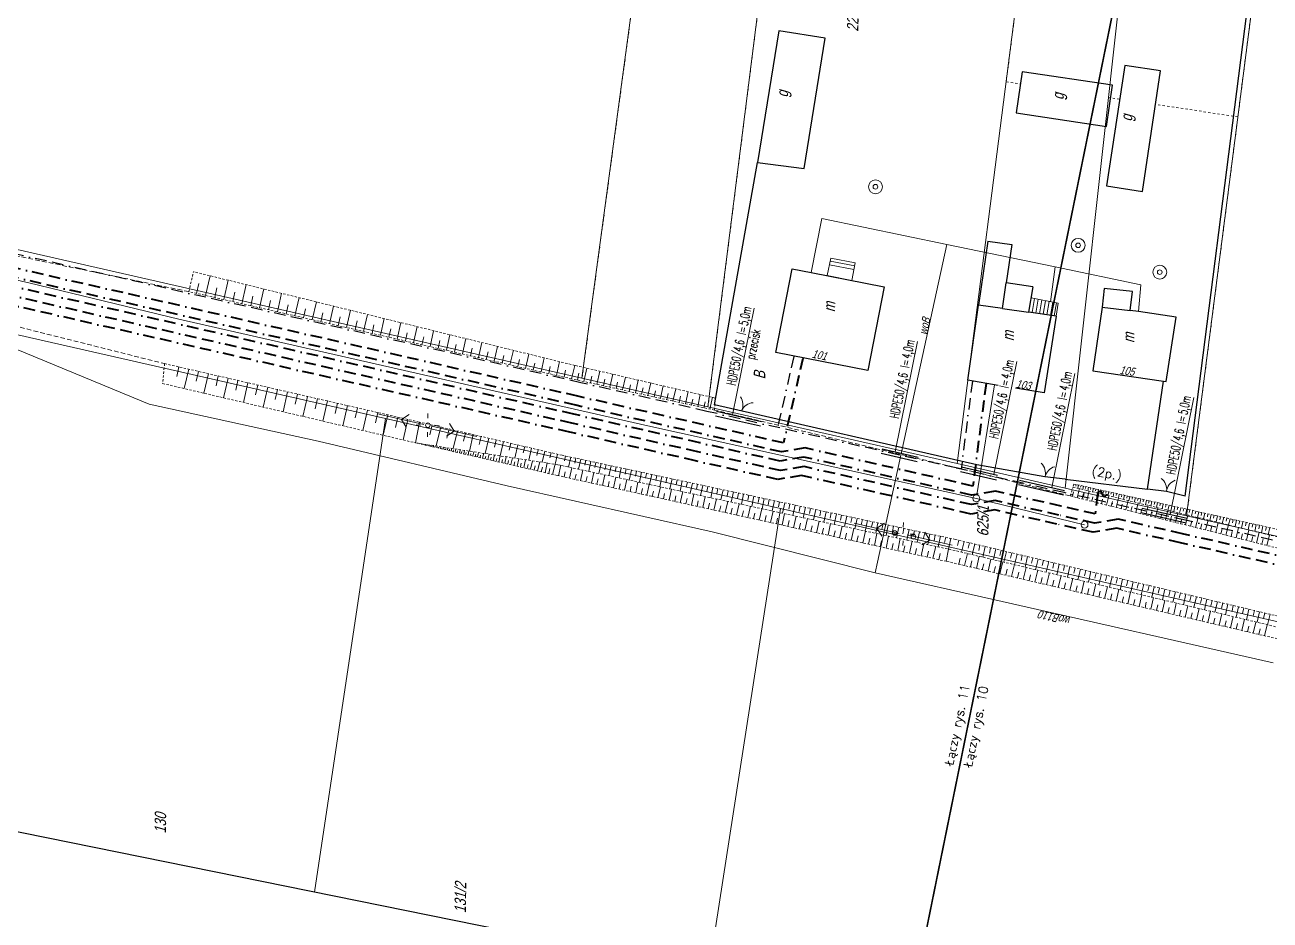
# Model space of a CAD drawing. Header units: millimetres. Extents: x 4848043 to 9699780, y 5827542 to 11659147.
# Drawn here: x 4850218.1 to 4850488, y 5829310.2 to 5829504.3 of the extents above; entities that cross this region are included whole.
import ezdxf
from ezdxf.enums import TextEntityAlignment as Align
from ezdxf.lldxf.tags import DXFTag

# ---------------------------------------------------------------- set-up
doc = ezdxf.new("R2010")
doc.units = ezdxf.units.MM
doc.header["$MEASUREMENT"] = 0
for name, pattern in [('0', [0]), ('BORDER', [1.75, 0.5, -0.25, 0.5, -0.25, 0, -0.25]), ('GUZ', [1, 0.5, -0.5]), ('KOU', [1.5, 1, -0.5]), ('SCH', [0]), ('UPW', [0]), ('WSQ', [0.85, 0.5, -0.35])]:
    doc.linetypes.add(name, pattern=pattern)
doc.layers.get('0').update_dxf_attribs({"lineweight": 18})
for name, color, linetype, lineweight in [('EADTD_T_0', 7, '0', 18), ('EBTPO_L_6', 9, '0', 18), ('EBUOA_T_1', 251, '0', 25), ('EBUPP_L_3', 6, '0', 25), ('EDZPD_L_0', 251, '0', 18), ('EDZTD_T_0', 7, '0', 25), ('EUZOU_T_0', 251, '0', 18), ('EUZPU_L_4', 251, 'GUZ', 18), ('SDRPK_L_1', 7, 'KOU', 18), ('SZOPO_T_0', 251, '0', 18), ('TEL kable doziemne proj.', 32, 'BORDER', 30), ('TEL rury', 6, 'Continuous', 30), ('TEL rury opis', 6, 'Continuous', 20), ('TES kable doziemne proj.', 4, 'BORDER', 40), ('TES złącza projektowane', 4, 'Continuous', 40), ('UEEPA_T_2', 251, '0', 18), ('UKKPA_T_4', 251, '0', 18), ('UKKPOR_L_0', 36, '0', 18), ('UWWOO_T_0', 251, '0', 18), ('UWWPA_T_0', 251, '0', 18), ('UWWPA_T_2', 251, '0', 18), ('UWWPO_L_0', 162, 'UPW', 18), ('WUKPS_L_1', 251, '0', 18), ('WUKPS_L_2', 251, '0', 18)]:
    doc.layers.add(name, color=color, linetype=linetype, lineweight=lineweight)
doc.layers.add('Kanaliza', color=36, linetype='DASHEDX2', lineweight=18, plot=False)
doc.layers.add('RYS layout', color=7, linetype='Continuous', lineweight=30, plot=False)
doc.layers.add('NR-RYS @ 1', color=7, linetype='Continuous')
doc.layers.add('SZOPO_L_0', color=251, linetype='BGS')
doc.styles.add('ROMANS', font='simplex.shx')
doc.styles.get("Standard").update_dxf_attribs({"font": 'txt', "width": 0.8, "oblique": 15})
doc.linetypes.add('BGS', pattern='A,2.5,[133,ltypeshp.shx,S=0.2,R=0,X=0,Y=0],2.5', length=5)
tags = doc.linetypes.add('DASHEDX2', pattern=[38.1, 25.4, -12.7]).pattern_tags.tags
tags[6:7] = [DXFTag(74, 4), DXFTag(75, 0), DXFTag(340, '0'), DXFTag(46, 1.0), DXFTag(50, 0.0), DXFTag(44, 0.0), DXFTag(45, 0.0)]
tags[4:5] = [DXFTag(74, 4), DXFTag(75, 0), DXFTag(340, '0'), DXFTag(46, 1.0), DXFTag(50, 0.0), DXFTag(44, 0.0), DXFTag(45, 0.0)]

# ---------------------------------------------------------------- blocks, each defined once
blk = doc.blocks.new('BGB')
at = {"color": 0}
for centre, start, end in [((-1.5, 0.021), 0, 60.404), ((1.5, 0.021), 120, 180.404)]:
    blk.add_arc(centre, 1.5, start, end, dxfattribs=at)
blk = doc.blocks.new('PNN')
at = {"color": 0}
for p, q in [((0.4395, 0.01539), (5.4395, 0.01539)), ((2.9395, 0.01539), (2.2324, 0.72249)), ((2.9395, 0.01539), (2.2324, -0.69171))]:
    blk.add_line(p, q, dxfattribs=at)
blk = doc.blocks.new('LAT')
at = {"color": 0}
for p, q in [((-1.24191, 0.008155), (-0.74191, 0.008155)), ((0.00809, 0.758155), (0.00809, 1.258155)), ((0.75809, 0.008155), (1.25809, 0.008155)), ((0.00809, -0.741845), (0.00809, -1.241845))]:
    blk.add_line(p, q, dxfattribs=at)
blk = doc.blocks.new('SLS')
at = {"color": 0}
blk.add_circle((0, 0), 0.25, dxfattribs=at)
blk.add_circle((0, 0), 0.25, dxfattribs=at)
blk = doc.blocks.new('UKK')
at = {"color": 0}
blk.add_circle((0, 0), 0.375, dxfattribs=at)
blk = doc.blocks.new('STD')
at = {"color": 0}
for radius in [0.75, 0.25]:
    blk.add_circle((0, 0), radius, dxfattribs=at)
blk = doc.blocks.new('RE-PP')
for centre, start, end in [((0, 0.25), 90, 270), ((0, 0.75), 270, 90)]:
    blk.add_arc(centre, 0.25, start, end)
blk = doc.blocks.new('OB')
at = {"style": 'ROMANS', "width": 0.6}
blk.add_text('l=', height=2, dxfattribs=at).set_placement((9.86, 0.18))
for tag, p in [('OB_TYP', (8.68, 0.18)), ('OB_SW', (11.54, -2.76))]:
    blk.add_attdef(tag, text='', height=2, dxfattribs=at).set_placement(p, align=Align.RIGHT)
blk.add_attdef('OB_DL', (11.91, 0.18), '', height=2, dxfattribs=at)

msp = doc.modelspace()

# ---------------------------------------------------------------- linework, layer by layer
at = {"layer": 'EBTPO_L_6', "linetype": 'SCH'}
for p, q in [((4850391.97, 5829449.92), (4850392.74, 5829453.69)), ((4850392.45, 5829452.27), (4850397.79, 5829451.24)), ((4850392.61, 5829453.05), (4850397.95, 5829452.01)), ((4850398.06, 5829452.65), (4850392.74, 5829453.69)), ((4850397.33, 5829448.86), (4850398.06, 5829452.65)), ((4850397.33, 5829448.86), (4850391.97, 5829449.92)), ((4850435.62, 5829441.98), (4850436.15, 5829445.09)), ((4850436.15, 5829445.09), (4850442.07, 5829443.9)), ((4850436.93, 5829444.94), (4850436.41, 5829441.87)), ((4850437.73, 5829444.78), (4850437.21, 5829441.75)), ((4850438.5, 5829444.63), (4850437.99, 5829441.64)), ((4850439.3, 5829444.47), (4850438.79, 5829441.52)), ((4850440.08, 5829444.32), (4850439.59, 5829441.41)), ((4850440.86, 5829444.15), (4850440.36, 5829441.29)), ((4850441.65, 5829443.99), (4850441.16, 5829441.2)), ((4850441.58, 5829441.13), (4850442.07, 5829443.9)), ((4850435.62, 5829441.98), (4850441.58, 5829441.13))]:
    msp.add_line(p, q, dxfattribs=at)
at = {"layer": 'EBUPP_L_3', "linetype": '0'}
for p, q in [((4850381.52, 5829502.99), (4850376.86, 5829474.39)), ((4850391.53, 5829501.4), (4850381.52, 5829502.99)), ((4850387, 5829473.11), (4850391.53, 5829501.4)), ((4850456.45, 5829495.44), (4850452.49, 5829469.34)), ((4850464.23, 5829494.26), (4850456.45, 5829495.44)), ((4850434.25, 5829494.09), (4850432.91, 5829485.17)), ((4850453.82, 5829491.18), (4850434.25, 5829494.09)), ((4850460.29, 5829468.16), (4850464.23, 5829494.26)), ((4850452.5, 5829482.26), (4850453.82, 5829491.18)), ((4850432.91, 5829485.17), (4850452.5, 5829482.26)), ((4850376.86, 5829474.39), (4850387, 5829473.11)), ((4850452.49, 5829469.34), (4850460.29, 5829468.16)), ((4850426.79, 5829457.38), (4850424.8, 5829443.53)), ((4850426.79, 5829457.38), (4850431.96, 5829456.63)), ((4850431.96, 5829456.63), (4850430.77, 5829448.35)), ((4850380.83, 5829433.24), (4850384.4, 5829451.4)), ((4850384.4, 5829451.4), (4850388.54, 5829450.58)), ((4850388.54, 5829450.58), (4850404.31, 5829447.5)), ((4850404.31, 5829447.5), (4850400.76, 5829429.34)), ((4850429.97, 5829442.8), (4850430.77, 5829448.35)), ((4850436.57, 5829447.5), (4850430.77, 5829448.35)), ((4850436.57, 5829447.5), (4850435.62, 5829441.98)), ((4850452.03, 5829447.13), (4850451.58, 5829443.07)), ((4850458.14, 5829446.44), (4850452.03, 5829447.13)), ((4850457.67, 5829442.37), (4850458.14, 5829446.44)), ((4850422.45, 5829427.21), (4850424.8, 5829443.53)), ((4850429.97, 5829442.8), (4850424.8, 5829443.53)), ((4850429.97, 5829442.8), (4850435.62, 5829441.98)), ((4850435.78, 5829441.96), (4850435.62, 5829441.98)), ((4850441.58, 5829441.13), (4850435.78, 5829441.96)), ((4850441.58, 5829441.13), (4850439, 5829424.46)), ((4850451.58, 5829443.07), (4850449.55, 5829429.23)), ((4850451.58, 5829443.07), (4850457.67, 5829442.37)), ((4850459.42, 5829442.15), (4850457.67, 5829442.37)), ((4850467.64, 5829440.91), (4850459.42, 5829442.15)), ((4850465.41, 5829426.93), (4850467.64, 5829440.91)), ((4850400.76, 5829429.34), (4850380.83, 5829433.24)), ((4850449.55, 5829429.23), (4850464.83, 5829427.02)), ((4850429.06, 5829426.11), (4850422.45, 5829427.21)), ((4850439, 5829424.46), (4850432.78, 5829425.49)), ((4850464.83, 5829427.02), (4850465.41, 5829426.93))]:
    msp.add_line(p, q, dxfattribs=at)
at = {"layer": 'EDZPD_L_0', "linetype": '0'}
for p, q in [((4850359.45, 5829580.38), (4850338.84, 5829427.66)), ((4850381.84, 5829545.86), (4850366.14, 5829421.46)), ((4850436.78, 5829538.81), (4850420.15, 5829409.17)), ((4850487.96, 5829538.73), (4850469.87, 5829397.84)), ((4850458.2, 5829536.07), (4850443.54, 5829403.83)), ((4850338.84, 5829427.66), (4850071.07, 5829488.65)), ((4850296.26, 5829418.9), (4850213.43, 5829437.78)), ((4850366.14, 5829421.46), (4850338.84, 5829427.66)), ((4850420.15, 5829409.17), (4850366.14, 5829421.46)), ((4850280.85, 5829316.22), (4850296.26, 5829418.9)), ((4850381.83, 5829399.41), (4850296.26, 5829418.9)), ((4850443.54, 5829403.83), (4850420.15, 5829409.17)), ((4850469.87, 5829397.84), (4850443.54, 5829403.83)), ((4850381.83, 5829399.41), (4850366.29, 5829298.89)), ((4850553.32, 5829360.37), (4850381.83, 5829399.41)), ((4850704.44, 5829344.41), (4850469.87, 5829397.84))]:
    msp.add_line(p, q, dxfattribs=at)
at = {"layer": 'EUZPU_L_4', "linetype": 'GUZ'}
for p, q in [((4850355.26, 5829549.27), (4850338.84, 5829427.66)), ((4850381.84, 5829545.86), (4850366.14, 5829421.46)), ((4850436.78, 5829538.81), (4850430.77, 5829491.91)), ((4850480.98, 5829484.32), (4850483.88, 5829506.89)), ((4850430.77, 5829491.91), (4850433.86, 5829491.44)), ((4850452.93, 5829488.54), (4850453.41, 5829488.47)), ((4850455.34, 5829488.17), (4850453.41, 5829488.47)), ((4850480.98, 5829484.32), (4850463.14, 5829487.02)), ((4850469.87, 5829397.84), (4850480.98, 5829484.32))]:
    msp.add_line(p, q, dxfattribs=at)
at = {"layer": 'Kanaliza', "ltscale": 0.1}
msp.add_line((4850428.21, 5829426.25), (4850424.43, 5829402.36), dxfattribs=at)
at = {"layer": 'RYS layout'}
for points in [[(4850409.84, 5829290.05), (4849812.01, 5829411.31), (4849868.67, 5829690.63), (4850466.49, 5829569.37)], [(4851002.54, 5829143.55), (4850404.72, 5829264.81), (4850461.37, 5829544.12), (4851059.2, 5829422.86)]]:
    msp.add_lwpolyline(points, close=True, dxfattribs=at)
at = {"layer": 'SDRPK_L_1', "linetype": 'KOU'}
for p, q in [((4850253.65, 5829446.43), (4850173.85, 5829462.98)), ((4850170.54, 5829450.41), (4850248.39, 5829430.82)), ((4850423.8, 5829407.36), (4850367.55, 5829420.75)), ((4850444.63, 5829402.15), (4850423.8, 5829407.36))]:
    msp.add_line(p, q, dxfattribs=at)
at = {"layer": 'SZOPO_L_0', "linetype": 'BGS'}
for p, q in [((4850469.57, 5829402.09), (4850487.74, 5829544.89)), ((4850367.57, 5829421.91), (4850376.86, 5829474.39)), ((4850461.37, 5829403.61), (4850464.83, 5829427.02)), ((4850424.42, 5829408.91), (4850367.57, 5829421.91)), ((4850439.18, 5829406.29), (4850424.42, 5829408.91)), ((4850443.55, 5829405.79), (4850439.18, 5829406.29)), ((4850443.55, 5829405.79), (4850461.37, 5829403.61)), ((4850465.53, 5829403.12), (4850461.37, 5829403.61)), ((4850469.57, 5829402.09), (4850465.53, 5829403.12))]:
    msp.add_line(p, q, dxfattribs=at)
at = {"layer": 'TEL kable doziemne proj.', "ltscale": 5}
for p, q in [((4850384.74, 5829432.38), (4850381.26, 5829417.07)), ((4850423.44, 5829427.05), (4850421, 5829407.95)), ((4850447.58, 5829402.91), (4850447.47, 5829401.91))]:
    msp.add_line(p, q, dxfattribs=at)
msp.add_lwpolyline([(4850913.16, 5829295.85), (4850781.49, 5829325.85), (4850747.69, 5829333.53), (4850704.21, 5829343.43), (4850469.65, 5829396.87), (4850443.31, 5829402.86), (4850419.92, 5829408.2), (4850365.92, 5829420.48), (4850338.62, 5829426.69), (4850107.01, 5829479.44), (4850105.14, 5829482.95)], dxfattribs=at)
at = {"layer": 'TEL rury', "linetype": 'ByBlock'}
for p, q in [((4850367.75, 5829419.53), (4850377.5, 5829417.33)), ((4850367.97, 5829420.51), (4850377.72, 5829418.31))]:
    msp.add_line(p, q, dxfattribs=at)
at = {"layer": 'TEL rury'}
for p, q in [((4850403.68, 5829411.38), (4850411.48, 5829409.6)), ((4850403.9, 5829412.35), (4850411.7, 5829410.58)), ((4850420.89, 5829407.46), (4850428.67, 5829405.64)), ((4850421.11, 5829408.44), (4850428.9, 5829406.61)), ((4850433.45, 5829404.59), (4850443.2, 5829402.37)), ((4850433.68, 5829405.57), (4850443.43, 5829403.34)), ((4850459.99, 5829398.55), (4850469.74, 5829396.33)), ((4850460.22, 5829399.52), (4850469.97, 5829397.31))]:
    msp.add_line(p, q, dxfattribs=at)
at = {"layer": 'TEL rury opis'}
for p, q in [((4850371.49, 5829419.71), (4850376.18, 5829442.81)), ((4850406.69, 5829411.72), (4850411.54, 5829435.63)), ((4850428.1, 5829406.8), (4850433.06, 5829431.27)), ((4850440.66, 5829403.97), (4850445.68, 5829428.71)), ((4850466.28, 5829398.15), (4850471.42, 5829423.49))]:
    msp.add_line(p, q, dxfattribs=at)
at = {"layer": 'TES kable doziemne proj.', "ltscale": 5}
msp.add_line((4850387.02, 5829408.5), (4850381.88, 5829407.62), dxfattribs=at)
for points in [[(4851249.18, 5829216.24), (4851154.39, 5829237.84), (4851083.11, 5829254.08), (4851033.64, 5829265.34), (4850912.49, 5829292.93), (4850880.58, 5829300.2), (4850875.45, 5829299.32), (4850780.38, 5829320.97), (4850746.58, 5829328.66), (4850703.1, 5829338.56), (4850468.54, 5829391.99), (4850454.73, 5829395.13), (4850449.6, 5829394.25), (4850441.76, 5829396.03), (4850428.31, 5829399.1), (4850423.19, 5829398.22), (4850386.41, 5829406.59), (4850381.27, 5829405.71), (4850363.48, 5829409.76), (4850336.18, 5829415.96), (4850135.32, 5829461.71), (4850132.2, 5829473.69)], [(4850386.69, 5829431.93), (4850382.52, 5829413.63), (4850365.25, 5829417.56), (4850337.96, 5829423.76), (4850133.05, 5829470.43)], [(4850426.4, 5829426.55), (4850423.56, 5829404.29), (4850387.21, 5829412.56), (4850382.08, 5829411.68), (4850364.81, 5829415.61), (4850337.51, 5829421.81), (4850133.62, 5829468.25)], [(4850423.26, 5829402.31), (4850386.9, 5829410.58), (4850381.77, 5829409.7), (4850364.36, 5829413.66), (4850337.07, 5829419.86), (4850134.18, 5829466.07)], [(4850879.2, 5829320.32), (4850875.8, 5829301.29), (4850780.83, 5829322.92), (4850747.02, 5829330.61), (4850703.55, 5829340.51), (4850468.98, 5829393.94), (4850455.03, 5829397.12), (4850449.89, 5829396.23), (4850442.2, 5829397.98), (4850428.36, 5829401.14), (4850423.25, 5829400.26), (4850387.02, 5829408.5), (4850381.88, 5829407.62), (4850363.92, 5829411.71), (4850336.63, 5829417.91), (4850134.75, 5829463.89)], [(4850450.57, 5829402.57), (4850450.08, 5829398.24), (4850442.65, 5829399.93), (4850428.42, 5829403.18), (4850423.3, 5829402.3), (4850423.26, 5829402.31)]]:
    msp.add_lwpolyline(points, dxfattribs=at)
at = {"layer": 'UKKPOR_L_0', "linetype": '0'}
for p, q in [((4850219.01, 5829448.35), (4850197.3, 5829453.13)), ((4850251.48, 5829440.49), (4850219.01, 5829448.35)), ((4850285.13, 5829432.82), (4850251.48, 5829440.49)), ((4850316.55, 5829425.66), (4850285.13, 5829432.82)), ((4850353.14, 5829417.31), (4850316.55, 5829425.66)), ((4850424.31, 5829401.61), (4850353.14, 5829417.31)), ((4850447.75, 5829395.9), (4850424.31, 5829401.61))]:
    msp.add_line(p, q, dxfattribs=at)
at = {"layer": 'UWWPO_L_0', "linetype": 'UPW'}
for p, q in [((4850388.54, 5829450.58), (4850390.79, 5829462.26)), ((4850390.79, 5829462.26), (4850417.89, 5829456.64)), ((4850417.89, 5829456.64), (4850402.88, 5829387.75)), ((4850441.37, 5829451.78), (4850417.89, 5829456.64)), ((4850441.37, 5829451.78), (4850440.38, 5829444.25)), ((4850459.97, 5829447.93), (4850441.37, 5829451.78)), ((4850459.97, 5829447.93), (4850459.42, 5829442.15)), ((4850245.03, 5829422.04), (4850203.65, 5829439.14)), ((4850281.67, 5829414.02), (4850245.03, 5829422.04)), ((4850322.65, 5829404.35), (4850281.67, 5829414.02)), ((4850367.03, 5829394.34), (4850322.65, 5829404.35)), ((4850402.36, 5829385.48), (4850367.03, 5829394.34)), ((4850402.36, 5829385.48), (4850402.88, 5829387.75)), ((4850429.91, 5829379.25), (4850402.36, 5829385.48)), ((4850488.63, 5829365.96), (4850429.91, 5829379.25))]:
    msp.add_line(p, q, dxfattribs=at)
at = {"layer": 'WUKPS_L_1', "linetype": '0'}
for p, q in [((4850257.29, 5829445.6), (4850258.27, 5829449.87)), ((4850255.32, 5829446.04), (4850255.8, 5829448.21)), ((4850259.26, 5829445.15), (4850259.74, 5829447.26)), ((4850261.22, 5829444.69), (4850262.19, 5829448.92)), ((4850263.17, 5829444.26), (4850263.65, 5829446.35)), ((4850265.12, 5829443.8), (4850266.08, 5829447.95)), ((4850268.99, 5829442.93), (4850269.92, 5829447.02)), ((4850267.05, 5829443.37), (4850267.53, 5829445.42)), ((4850270.92, 5829442.5), (4850271.37, 5829444.51)), ((4850272.83, 5829442.04), (4850273.74, 5829446.07)), ((4850276.64, 5829441.2), (4850277.53, 5829445.14)), ((4850280.4, 5829440.33), (4850281.29, 5829444.21)), ((4850274.72, 5829441.61), (4850275.18, 5829443.6)), ((4850278.51, 5829440.76), (4850278.96, 5829442.72)), ((4850282.27, 5829439.9), (4850282.71, 5829441.83)), ((4850284.13, 5829439.48), (4850285.02, 5829443.31)), ((4850287.85, 5829438.64), (4850288.7, 5829442.4)), ((4850291.52, 5829437.79), (4850292.36, 5829441.5)), ((4850286, 5829439.05), (4850286.43, 5829440.94)), ((4850289.68, 5829438.2), (4850290.12, 5829440.08)), ((4850293.35, 5829437.38), (4850293.76, 5829439.21)), ((4850295.16, 5829436.97), (4850295.99, 5829440.59)), ((4850296.98, 5829436.55), (4850297.39, 5829438.35)), ((4850298.77, 5829436.14), (4850299.59, 5829439.71)), ((4850302.36, 5829435.32), (4850303.16, 5829438.84)), ((4850300.58, 5829435.73), (4850300.97, 5829437.5)), ((4850304.15, 5829434.92), (4850304.54, 5829436.66)), ((4850305.92, 5829434.51), (4850306.7, 5829437.96)), ((4850307.67, 5829434.1), (4850308.07, 5829435.82)), ((4850309.45, 5829433.71), (4850310.21, 5829437.1)), ((4850312.93, 5829432.91), (4850313.69, 5829436.25)), ((4850311.2, 5829433.32), (4850311.57, 5829434.99)), ((4850314.67, 5829432.52), (4850315.06, 5829434.17)), ((4850316.4, 5829432.13), (4850317.14, 5829435.39)), ((4850318.11, 5829431.74), (4850318.48, 5829433.35)), ((4850319.83, 5829431.34), (4850320.56, 5829434.55)), ((4850323.23, 5829430.56), (4850323.97, 5829433.73)), ((4850326.62, 5829429.8), (4850327.34, 5829432.89)), ((4850321.54, 5829430.95), (4850321.91, 5829432.55)), ((4850324.93, 5829430.17), (4850325.3, 5829431.75)), ((4850328.29, 5829429.41), (4850328.64, 5829430.95)), ((4850329.97, 5829429.04), (4850330.66, 5829432.07)), ((4850331.64, 5829428.65), (4850331.97, 5829430.17)), ((4850333.29, 5829428.28), (4850333.97, 5829431.27)), ((4850336.58, 5829427.52), (4850337.33, 5829430.43)), ((4850336.58, 5829427.52), (4850337.33, 5829430.43)), ((4850251.49, 5829430.1), (4850251.02, 5829428.01)), ((4850253.63, 5829429.63), (4850252.65, 5829425.42)), ((4850255.76, 5829429.13), (4850255.26, 5829427.02)), ((4850257.89, 5829428.65), (4850256.91, 5829424.41)), ((4850260.02, 5829428.15), (4850259.54, 5829426.04)), ((4850262.15, 5829427.65), (4850261.18, 5829423.41)), ((4850334.95, 5829427.89), (4850335.27, 5829429.39)), ((4850337.86, 5829427.24), (4850338.18, 5829428.72)), ((4850339.27, 5829426.94), (4850339.9, 5829429.85)), ((4850340.69, 5829426.63), (4850340.99, 5829428.07)), ((4850342.08, 5829426.33), (4850342.71, 5829429.2)), ((4850344.87, 5829425.72), (4850345.5, 5829428.55)), ((4850347.64, 5829425.11), (4850348.25, 5829427.9)), ((4850264.3, 5829427.17), (4850263.81, 5829425.04)), ((4850266.44, 5829426.68), (4850265.46, 5829422.41)), ((4850268.59, 5829426.18), (4850268.11, 5829424.05)), ((4850270.74, 5829425.7), (4850269.76, 5829421.4)), ((4850272.89, 5829425.2), (4850272.39, 5829423.05)), ((4850343.48, 5829426.02), (4850343.8, 5829427.44)), ((4850346.27, 5829425.41), (4850346.57, 5829426.81)), ((4850349.04, 5829424.8), (4850349.34, 5829426.2)), ((4850350.41, 5829424.5), (4850351, 5829427.27)), ((4850351.76, 5829424.19), (4850352.07, 5829425.57)), ((4850353.14, 5829423.91), (4850353.73, 5829426.64)), ((4850354.49, 5829423.6), (4850354.8, 5829424.96)), ((4850355.85, 5829423.3), (4850356.44, 5829425.99)), ((4850358.56, 5829422.71), (4850359.15, 5829425.38)), ((4850275.04, 5829424.7), (4850274.06, 5829420.4)), ((4850277.21, 5829424.2), (4850276.71, 5829422.05)), ((4850279.36, 5829423.71), (4850278.37, 5829419.38)), ((4850281.54, 5829423.23), (4850281.04, 5829421.04)), ((4850283.71, 5829422.73), (4850282.71, 5829418.36)), ((4850285.88, 5829422.23), (4850285.36, 5829420.04)), ((4850357.2, 5829423.02), (4850357.51, 5829424.35)), ((4850359.91, 5829422.43), (4850360.2, 5829423.74)), ((4850361.25, 5829422.12), (4850361.82, 5829424.75)), ((4850362.58, 5829421.84), (4850362.87, 5829423.13)), ((4850363.92, 5829421.56), (4850364.49, 5829424.13)), ((4850365.23, 5829421.25), (4850365.52, 5829422.55)), ((4850366.57, 5829420.97), (4850367.12, 5829423.52)), ((4850288.05, 5829421.73), (4850287.03, 5829417.35)), ((4850290.22, 5829421.23), (4850289.72, 5829419.04)), ((4850292.39, 5829420.73), (4850291.39, 5829416.33)), ((4850294.58, 5829420.23), (4850294.07, 5829418.02)), ((4850296.76, 5829419.73), (4850295.76, 5829415.29)), ((4850298.95, 5829419.24), (4850298.45, 5829417)), ((4850301.14, 5829418.72), (4850300.12, 5829414.27)), ((4850303.63, 5829418.15), (4850302.77, 5829413.65)), ((4850306.38, 5829417.52), (4850305.88, 5829415.39)), ((4850308.23, 5829417.09), (4850307.28, 5829412.97)), ((4850310.04, 5829416.66), (4850309.59, 5829414.66)), ((4850311.84, 5829416.24), (4850310.93, 5829412.4)), ((4850313.59, 5829415.83), (4850313.16, 5829413.98)), ((4850315.3, 5829415.44), (4850314.46, 5829411.86)), ((4850316.98, 5829415.05), (4850316.58, 5829413.32)), ((4850318.63, 5829414.66), (4850317.87, 5829411.34)), ((4850320.26, 5829414.29), (4850319.89, 5829412.68)), ((4850303.49, 5829413.53), (4850303.49, 5829413.53)), ((4850303.85, 5829413.47), (4850303.85, 5829413.49)), ((4850304.2, 5829413.38), (4850304.2, 5829413.4)), ((4850304.54, 5829413.29), (4850304.56, 5829413.37)), ((4850304.9, 5829413.21), (4850304.9, 5829413.27)), ((4850305.24, 5829413.14), (4850305.28, 5829413.26)), ((4850305.6, 5829413.06), (4850305.62, 5829413.14)), ((4850305.96, 5829412.97), (4850306, 5829413.17)), ((4850306.3, 5829412.88), (4850306.32, 5829413)), ((4850306.65, 5829412.8), (4850306.7, 5829413.06)), ((4850307.01, 5829412.73), (4850307.04, 5829412.85)), ((4850307.37, 5829412.64), (4850307.44, 5829412.94)), ((4850307.73, 5829412.56), (4850307.77, 5829412.72)), ((4850308.11, 5829412.47), (4850308.19, 5829412.83)), ((4850308.49, 5829412.38), (4850308.53, 5829412.56)), ((4850308.87, 5829412.3), (4850308.97, 5829412.7)), ((4850309.26, 5829412.19), (4850309.33, 5829412.41)), ((4850309.68, 5829412.1), (4850309.79, 5829412.58)), ((4850310.08, 5829412.02), (4850310.14, 5829412.25)), ((4850310.5, 5829411.91), (4850310.63, 5829412.45)), ((4850310.94, 5829411.82), (4850311, 5829412.1)), ((4850311.38, 5829411.71), (4850311.51, 5829412.31)), ((4850311.81, 5829411.6), (4850311.88, 5829411.92)), ((4850312.27, 5829411.5), (4850312.42, 5829412.17)), ((4850312.73, 5829411.39), (4850312.82, 5829411.75)), ((4850313.21, 5829411.28), (4850313.38, 5829412.02)), ((4850313.69, 5829411.17), (4850313.77, 5829411.57)), ((4850314.16, 5829411.06), (4850314.36, 5829411.88)), ((4850314.66, 5829410.95), (4850314.77, 5829411.37)), ((4850315.18, 5829410.82), (4850315.38, 5829411.72)), ((4850316.22, 5829410.59), (4850316.45, 5829411.56)), ((4850317.31, 5829410.33), (4850317.55, 5829411.38)), ((4850321.86, 5829413.91), (4850321.14, 5829410.84)), ((4850323.41, 5829413.56), (4850323.06, 5829412.06)), ((4850324.94, 5829413.19), (4850324.27, 5829410.34)), ((4850326.44, 5829412.84), (4850326.13, 5829411.49)), ((4850327.91, 5829412.5), (4850327.31, 5829409.89)), ((4850329.37, 5829412.17), (4850329.08, 5829410.92)), ((4850330.78, 5829411.83), (4850330.24, 5829409.44)), ((4850332.17, 5829411.5), (4850331.91, 5829410.37)), ((4850315.7, 5829410.69), (4850315.81, 5829411.17)), ((4850316.75, 5829410.46), (4850316.88, 5829410.95)), ((4850317.87, 5829410.2), (4850318, 5829410.75)), ((4850318.45, 5829410.07), (4850318.71, 5829411.2)), ((4850319.02, 5829409.94), (4850319.16, 5829410.53)), ((4850319.62, 5829409.78), (4850319.9, 5829411.02)), ((4850320.22, 5829409.65), (4850320.37, 5829410.29)), ((4850320.84, 5829409.5), (4850321.14, 5829410.84)), ((4850321.48, 5829409.37), (4850321.63, 5829410.05)), ((4850322.11, 5829409.22), (4850322.44, 5829410.63)), ((4850322.77, 5829409.07), (4850322.92, 5829409.81)), ((4850323.43, 5829408.92), (4850323.77, 5829410.43)), ((4850324.1, 5829408.74), (4850324.28, 5829409.54)), ((4850324.8, 5829408.59), (4850325.17, 5829410.21)), ((4850325.5, 5829408.42), (4850325.69, 5829409.26)), ((4850326.22, 5829408.27), (4850326.63, 5829410)), ((4850326.95, 5829408.09), (4850327.17, 5829408.99)), ((4850327.71, 5829407.92), (4850328.12, 5829409.75)), ((4850328.47, 5829407.75), (4850328.68, 5829408.68)), ((4850329.24, 5829407.55), (4850329.7, 5829409.52)), ((4850330.84, 5829407.18), (4850331.32, 5829409.28)), ((4850332.49, 5829406.79), (4850333.01, 5829409.01)), ((4850333.55, 5829411.2), (4850333.05, 5829409)), ((4850333.79, 5829406.51), (4850334.29, 5829408.78)), ((4850335.3, 5829410.8), (4850335.06, 5829409.73)), ((4850336.4, 5829410.57), (4850335.94, 5829408.41)), ((4850337.49, 5829410.33), (4850337.26, 5829409.25)), ((4850338.59, 5829410.09), (4850338.11, 5829407.95)), ((4850339.69, 5829409.87), (4850339.45, 5829408.79)), ((4850340.78, 5829409.63), (4850340.3, 5829407.48)), ((4850341.88, 5829409.39), (4850341.64, 5829408.31)), ((4850342.97, 5829409.15), (4850342.5, 5829407)), ((4850344.07, 5829408.93), (4850343.83, 5829407.83)), ((4850345.17, 5829408.69), (4850344.69, 5829406.52)), ((4850330.02, 5829407.38), (4850330.26, 5829408.39)), ((4850331.65, 5829406.99), (4850331.91, 5829408.06)), ((4850334.96, 5829406.25), (4850335.22, 5829407.39)), ((4850336.16, 5829405.99), (4850336.66, 5829408.26)), ((4850337.33, 5829405.73), (4850337.59, 5829406.86)), ((4850338.53, 5829405.47), (4850339.03, 5829407.76)), ((4850339.7, 5829405.21), (4850339.96, 5829406.34)), ((4850340.9, 5829404.92), (4850341.42, 5829407.24)), ((4850343.29, 5829404.4), (4850343.79, 5829406.71)), ((4850345.68, 5829403.88), (4850346.18, 5829406.21)), ((4850346.26, 5829408.45), (4850346.02, 5829407.37)), ((4850347.36, 5829408.21), (4850346.9, 5829406.06)), ((4850348.45, 5829407.99), (4850348.22, 5829406.89)), ((4850349.55, 5829407.75), (4850349.09, 5829405.58)), ((4850350.65, 5829407.51), (4850350.43, 5829406.41)), ((4850351.76, 5829407.27), (4850351.28, 5829405.1)), ((4850352.86, 5829407.03), (4850352.62, 5829405.96)), ((4850353.95, 5829406.81), (4850353.5, 5829404.62)), ((4850355.07, 5829406.57), (4850354.83, 5829405.48)), ((4850356.17, 5829406.33), (4850355.69, 5829404.14)), ((4850357.26, 5829406.09), (4850357.04, 5829405)), ((4850342.09, 5829404.66), (4850342.36, 5829405.82)), ((4850344.49, 5829404.14), (4850344.75, 5829405.3)), ((4850346.88, 5829403.62), (4850347.14, 5829404.77)), ((4850348.07, 5829403.36), (4850348.59, 5829405.69)), ((4850349.27, 5829403.07), (4850349.53, 5829404.25)), ((4850350.48, 5829402.81), (4850350.98, 5829405.16)), ((4850351.68, 5829402.55), (4850351.94, 5829403.73)), ((4850352.89, 5829402.29), (4850353.4, 5829404.64)), ((4850354.09, 5829402.03), (4850354.35, 5829403.2)), ((4850355.3, 5829401.75), (4850355.83, 5829404.12)), ((4850357.72, 5829401.22), (4850358.24, 5829403.59)), ((4850358.38, 5829405.85), (4850357.9, 5829403.66)), ((4850359.47, 5829405.63), (4850359.24, 5829404.54)), ((4850360.59, 5829405.39), (4850360.11, 5829403.2)), ((4850361.69, 5829405.15), (4850361.45, 5829404.06)), ((4850362.8, 5829404.91), (4850362.32, 5829402.72)), ((4850363.9, 5829404.67), (4850363.66, 5829403.58)), ((4850365.01, 5829404.43), (4850364.53, 5829402.24)), ((4850366.11, 5829404.19), (4850365.87, 5829403.1)), ((4850367.23, 5829403.97), (4850366.75, 5829401.76)), ((4850368.32, 5829403.73), (4850368.1, 5829402.62)), ((4850369.44, 5829403.49), (4850368.96, 5829401.28)), ((4850370.55, 5829403.25), (4850370.31, 5829402.14)), ((4850445.93, 5829404.61), (4850445.84, 5829404.27)), ((4850446.18, 5829401.76), (4850446.67, 5829403.72)), ((4850446.45, 5829404.5), (4850446.3, 5829403.8)), ((4850446.99, 5829404.39), (4850446.9, 5829404.03)), ((4850447.52, 5829404.26), (4850447.35, 5829403.54)), ((4850448.06, 5829404.15), (4850447.98, 5829403.77)), ((4850448.27, 5829401.23), (4850448.77, 5829403.2)), ((4850448.6, 5829404.02), (4850448.43, 5829403.28)), ((4850449.14, 5829403.91), (4850449.05, 5829403.53)), ((4850449.68, 5829403.78), (4850449.5, 5829403.03)), ((4850450.21, 5829403.65), (4850450.13, 5829403.27)), ((4850450.77, 5829403.54), (4850450.6, 5829402.77)), ((4850451.33, 5829403.41), (4850451.24, 5829403.01)), ((4850451.89, 5829403.28), (4850451.69, 5829402.49)), ((4850356.5, 5829401.49), (4850356.76, 5829402.68)), ((4850358.93, 5829400.94), (4850359.19, 5829402.14)), ((4850360.15, 5829400.68), (4850360.67, 5829403.07)), ((4850361.36, 5829400.42), (4850361.62, 5829401.61)), ((4850362.58, 5829400.16), (4850363.1, 5829402.55)), ((4850363.79, 5829399.87), (4850364.05, 5829401.09)), ((4850365.01, 5829399.61), (4850365.53, 5829402.02)), ((4850366.22, 5829399.33), (4850366.48, 5829400.55)), ((4850367.44, 5829399.07), (4850367.98, 5829401.5)), ((4850369.89, 5829398.53), (4850370.43, 5829400.96)), ((4850371.67, 5829403.01), (4850371.19, 5829400.8)), ((4850372.77, 5829402.77), (4850372.53, 5829401.66)), ((4850373.88, 5829402.53), (4850373.4, 5829400.32)), ((4850375, 5829402.3), (4850374.76, 5829401.2)), ((4850376.11, 5829402.06), (4850375.63, 5829399.84)), ((4850377.23, 5829401.82), (4850376.99, 5829400.72)), ((4850378.33, 5829401.6), (4850377.87, 5829399.36)), ((4850379.44, 5829401.36), (4850379.2, 5829400.24)), ((4850380.56, 5829401.12), (4850380.08, 5829398.88)), ((4850381.67, 5829400.88), (4850381.43, 5829399.76)), ((4850382.79, 5829400.64), (4850382.31, 5829398.4)), ((4850445.14, 5829402.02), (4850445.38, 5829403)), ((4850447.23, 5829401.51), (4850447.47, 5829402.48)), ((4850449.33, 5829400.97), (4850449.58, 5829401.96)), ((4850450.38, 5829400.71), (4850450.88, 5829402.68)), ((4850451.44, 5829400.45), (4850451.67, 5829401.45)), ((4850452.43, 5829403.17), (4850452.34, 5829402.75)), ((4850452.49, 5829400.17), (4850452.99, 5829402.18)), ((4850453, 5829403.04), (4850452.81, 5829402.23)), ((4850453.56, 5829402.91), (4850453.47, 5829402.49)), ((4850453.55, 5829399.91), (4850453.79, 5829400.91)), ((4850454.12, 5829402.78), (4850453.94, 5829401.95)), ((4850454.7, 5829402.67), (4850454.59, 5829402.23)), ((4850454.6, 5829399.63), (4850455.1, 5829401.67)), ((4850455.27, 5829402.54), (4850455.08, 5829401.67)), ((4850455.83, 5829402.41), (4850455.74, 5829401.97)), ((4850456.41, 5829402.28), (4850456.21, 5829401.39)), ((4850456.71, 5829399.12), (4850457.23, 5829401.15)), ((4850457.01, 5829402.15), (4850456.9, 5829401.69)), ((4850457.59, 5829402.02), (4850457.37, 5829401.1)), ((4850458.16, 5829401.89), (4850458.06, 5829401.43)), ((4850458.76, 5829401.76), (4850458.54, 5829400.82)), ((4850458.84, 5829398.58), (4850459.36, 5829400.61)), ((4850459.36, 5829401.63), (4850459.25, 5829401.15)), ((4850459.94, 5829401.5), (4850459.74, 5829400.52)), ((4850460.53, 5829401.37), (4850460.43, 5829400.87)), ((4850461.15, 5829401.24), (4850460.93, 5829400.24)), ((4850461.75, 5829401.09), (4850461.64, 5829400.59)), ((4850462.35, 5829400.96), (4850462.13, 5829399.94)), ((4850462.97, 5829400.82), (4850462.86, 5829400.31)), ((4850463.58, 5829400.69), (4850463.34, 5829399.64)), ((4850464.2, 5829400.54), (4850464.09, 5829400.02)), ((4850368.67, 5829398.81), (4850368.94, 5829400.02)), ((4850371.12, 5829398.26), (4850371.39, 5829399.48)), ((4850372.34, 5829397.98), (4850372.88, 5829400.43)), ((4850373.58, 5829397.72), (4850373.84, 5829398.94)), ((4850374.79, 5829397.44), (4850375.33, 5829399.91)), ((4850376.03, 5829397.18), (4850376.31, 5829398.41)), ((4850377.26, 5829396.89), (4850377.81, 5829399.36)), ((4850378.5, 5829396.63), (4850378.78, 5829397.87)), ((4850379.73, 5829396.35), (4850380.28, 5829398.84)), ((4850382.2, 5829395.81), (4850382.75, 5829398.3)), ((4850383.91, 5829400.4), (4850383.67, 5829399.28)), ((4850385.02, 5829400.16), (4850384.54, 5829397.9)), ((4850386.14, 5829399.92), (4850385.9, 5829398.8)), ((4850387.27, 5829399.68), (4850386.79, 5829397.42)), ((4850388.39, 5829399.44), (4850388.15, 5829398.32)), ((4850389.5, 5829399.2), (4850389.02, 5829396.94)), ((4850390.62, 5829398.96), (4850390.38, 5829397.84)), ((4850391.74, 5829398.72), (4850391.26, 5829396.46)), ((4850392.85, 5829398.48), (4850392.61, 5829397.34)), ((4850393.99, 5829398.24), (4850393.51, 5829395.98)), ((4850395.1, 5829398), (4850394.86, 5829396.86)), ((4850455.66, 5829399.37), (4850455.92, 5829400.39)), ((4850457.79, 5829398.84), (4850458.05, 5829399.85)), ((4850459.92, 5829398.3), (4850460.18, 5829399.33)), ((4850461, 5829398.04), (4850461.51, 5829400.09)), ((4850462.05, 5829397.76), (4850462.33, 5829398.8)), ((4850463.13, 5829397.5), (4850463.66, 5829399.57)), ((4850464.2, 5829397.22), (4850464.48, 5829398.26)), ((4850464.82, 5829400.41), (4850464.58, 5829399.36)), ((4850465.3, 5829396.94), (4850465.81, 5829399.05)), ((4850465.44, 5829400.28), (4850465.33, 5829399.74)), ((4850466.07, 5829400.13), (4850465.83, 5829399.03)), ((4850466.69, 5829400), (4850466.58, 5829399.44)), ((4850467.33, 5829399.85), (4850467.09, 5829398.73)), ((4850467.45, 5829396.4), (4850467.98, 5829398.51)), ((4850467.97, 5829399.72), (4850467.84, 5829399.14)), ((4850468.6, 5829399.56), (4850468.34, 5829398.43)), ((4850469.24, 5829399.43), (4850469.11, 5829398.85)), ((4850469.62, 5829395.87), (4850470.16, 5829398)), ((4850469.9, 5829399.28), (4850469.64, 5829398.11)), ((4850470.54, 5829399.13), (4850470.41, 5829398.55)), ((4850471.19, 5829399), (4850470.93, 5829397.8)), ((4850471.85, 5829398.85), (4850471.72, 5829398.25)), ((4850472.51, 5829398.69), (4850472.25, 5829397.48)), ((4850473.17, 5829398.54), (4850473.04, 5829397.92)), ((4850473.84, 5829398.41), (4850473.56, 5829397.15)), ((4850474.5, 5829398.26), (4850474.37, 5829397.62)), ((4850475.18, 5829398.11), (4850474.9, 5829396.83)), ((4850475.86, 5829397.95), (4850475.7, 5829397.32)), ((4850476.53, 5829397.8), (4850476.25, 5829396.51)), ((4850380.97, 5829396.09), (4850381.25, 5829397.32)), ((4850383.44, 5829395.54), (4850383.72, 5829396.78)), ((4850384.69, 5829395.26), (4850385.24, 5829397.77)), ((4850385.93, 5829394.98), (4850386.21, 5829396.23)), ((4850387.16, 5829394.72), (4850387.73, 5829397.23)), ((4850388.42, 5829394.43), (4850388.7, 5829395.69)), ((4850389.65, 5829394.17), (4850390.22, 5829396.68)), ((4850390.91, 5829393.89), (4850391.19, 5829395.14)), ((4850392.17, 5829393.61), (4850392.73, 5829396.14)), ((4850394.66, 5829393.06), (4850395.22, 5829395.61)), ((4850396.22, 5829397.76), (4850395.74, 5829395.48)), ((4850397.36, 5829397.52), (4850397.12, 5829396.38)), ((4850398.47, 5829397.28), (4850397.99, 5829395)), ((4850399.61, 5829397.03), (4850399.35, 5829395.9)), ((4850400.72, 5829396.79), (4850400.24, 5829394.52)), ((4850401.84, 5829396.55), (4850401.6, 5829395.42)), ((4850402.98, 5829396.31), (4850402.49, 5829394.04)), ((4850404.09, 5829396.07), (4850403.85, 5829394.94)), ((4850405.23, 5829395.83), (4850404.75, 5829393.54)), ((4850406.36, 5829395.59), (4850406.1, 5829394.44)), ((4850407.48, 5829395.35), (4850407, 5829393.06)), ((4850408.61, 5829395.11), (4850408.37, 5829393.96)), ((4850466.37, 5829396.68), (4850466.63, 5829397.74)), ((4850468.54, 5829396.12), (4850468.8, 5829397.2)), ((4850470.71, 5829395.59), (4850470.97, 5829396.66)), ((4850471.81, 5829395.31), (4850472.35, 5829397.46)), ((4850472.88, 5829395.03), (4850473.16, 5829396.1)), ((4850473.98, 5829394.77), (4850474.54, 5829396.92)), ((4850475.07, 5829394.49), (4850475.35, 5829395.56)), ((4850476.19, 5829394.21), (4850476.73, 5829396.38)), ((4850477.21, 5829397.65), (4850477.08, 5829396.99)), ((4850477.91, 5829397.5), (4850477.6, 5829396.16)), ((4850478.38, 5829393.65), (4850478.94, 5829395.84)), ((4850478.59, 5829397.35), (4850478.45, 5829396.67)), ((4850479.28, 5829397.19), (4850478.98, 5829395.84)), ((4850479.98, 5829397.04), (4850479.83, 5829396.34)), ((4850480.68, 5829396.89), (4850480.37, 5829395.49)), ((4850480.59, 5829393.09), (4850481.15, 5829395.3)), ((4850481.39, 5829396.71), (4850481.22, 5829396.02)), ((4850482.09, 5829396.56), (4850481.79, 5829395.15)), ((4850482.81, 5829396.41), (4850482.66, 5829395.69)), ((4850483.53, 5829396.26), (4850483.2, 5829394.8)), ((4850484.24, 5829396.08), (4850484.07, 5829395.37)), ((4850484.96, 5829395.93), (4850484.64, 5829394.46)), ((4850485.68, 5829395.76), (4850485.53, 5829395.02)), ((4850486.42, 5829395.61), (4850486.09, 5829394.11)), ((4850487.15, 5829395.43), (4850486.98, 5829394.67)), ((4850487.89, 5829395.28), (4850487.54, 5829393.74)), ((4850393.42, 5829393.32), (4850393.68, 5829394.6)), ((4850395.91, 5829392.78), (4850396.19, 5829394.06)), ((4850397.17, 5829392.5), (4850397.73, 5829395.07)), ((4850398.42, 5829392.24), (4850398.7, 5829393.51)), ((4850399.68, 5829391.95), (4850400.26, 5829394.52)), ((4850400.95, 5829391.67), (4850401.24, 5829392.97)), ((4850402.21, 5829391.39), (4850402.77, 5829393.98)), ((4850403.46, 5829391.11), (4850403.75, 5829392.4)), ((4850404.74, 5829390.84), (4850405.3, 5829393.43)), ((4850407.27, 5829390.28), (4850407.83, 5829392.89)), ((4850409.73, 5829394.87), (4850409.25, 5829392.58)), ((4850410.87, 5829394.61), (4850410.63, 5829393.48)), ((4850412, 5829394.37), (4850411.5, 5829392.08)), ((4850413.14, 5829394.13), (4850412.88, 5829393)), ((4850414.25, 5829393.89), (4850413.77, 5829391.6)), ((4850415.39, 5829393.65), (4850415.15, 5829392.5)), ((4850416.53, 5829393.41), (4850416.02, 5829391.1)), ((4850417.66, 5829393.17), (4850417.4, 5829392.02)), ((4850418.8, 5829392.93), (4850418.3, 5829390.62)), ((4850420.51, 5829392.54), (4850420.23, 5829391.39)), ((4850477.28, 5829393.93), (4850477.56, 5829395.02)), ((4850479.49, 5829393.37), (4850479.77, 5829394.46)), ((4850481.71, 5829392.81), (4850481.99, 5829393.92)), ((4850482.82, 5829392.53), (4850483.38, 5829394.76)), ((4850483.94, 5829392.25), (4850484.22, 5829393.36)), ((4850485.05, 5829391.97), (4850485.61, 5829394.22)), ((4850486.17, 5829391.69), (4850486.45, 5829392.82)), ((4850487.28, 5829391.41), (4850487.86, 5829393.66)), ((4850405.99, 5829390.56), (4850406.28, 5829391.86)), ((4850408.52, 5829389.99), (4850408.83, 5829391.31)), ((4850409.8, 5829389.71), (4850410.39, 5829392.32)), ((4850411.07, 5829389.43), (4850411.36, 5829390.74)), ((4850412.35, 5829389.15), (4850412.94, 5829391.78)), ((4850413.62, 5829388.86), (4850413.91, 5829390.18)), ((4850414.9, 5829388.58), (4850415.49, 5829391.23)), ((4850417.73, 5829387.97), (4850418.3, 5829390.62)), ((4850421.67, 5829392.26), (4850421.1, 5829389.97)), ((4850422.8, 5829392), (4850422.52, 5829390.84)), ((4850423.96, 5829391.72), (4850423.4, 5829389.43)), ((4850425.09, 5829391.46), (4850424.83, 5829390.3)), ((4850426.25, 5829391.18), (4850425.71, 5829388.87)), ((4850427.38, 5829390.9), (4850427.12, 5829389.76)), ((4850428.54, 5829390.64), (4850428, 5829388.33)), ((4850429.67, 5829390.36), (4850429.41, 5829389.2)), ((4850430.83, 5829390.08), (4850430.29, 5829387.79)), ((4850431.96, 5829389.82), (4850431.7, 5829388.66)), ((4850416.17, 5829388.3), (4850416.46, 5829389.63)), ((4850418.43, 5829387.82), (4850417.73, 5829387.97)), ((4850420.48, 5829387.32), (4850420.78, 5829388.66)), ((4850421.75, 5829387.04), (4850422.38, 5829389.67)), ((4850423.03, 5829386.74), (4850423.35, 5829388.05)), ((4850424.32, 5829386.43), (4850424.93, 5829389.06)), ((4850425.6, 5829386.13), (4850425.9, 5829387.44)), ((4850426.87, 5829385.83), (4850427.48, 5829388.46)), ((4850429.4, 5829385.24), (4850430.01, 5829387.85)), ((4850431.95, 5829384.66), (4850432.56, 5829387.25)), ((4850433.12, 5829389.54), (4850432.58, 5829387.24)), ((4850434.27, 5829389.27), (4850433.99, 5829388.12)), ((4850435.41, 5829388.99), (4850434.87, 5829386.7)), ((4850436.56, 5829388.71), (4850436.28, 5829387.58)), ((4850437.7, 5829388.45), (4850437.16, 5829386.14)), ((4850438.84, 5829388.17), (4850438.58, 5829387.04)), ((4850439.99, 5829387.91), (4850439.45, 5829385.6)), ((4850441.13, 5829387.63), (4850440.87, 5829386.48)), ((4850442.28, 5829387.35), (4850441.74, 5829385.06)), ((4850443.42, 5829387.09), (4850443.16, 5829385.94)), ((4850428.13, 5829385.54), (4850428.45, 5829386.84)), ((4850430.68, 5829384.94), (4850430.98, 5829386.25)), ((4850433.23, 5829384.35), (4850433.53, 5829385.65)), ((4850434.48, 5829384.05), (4850435.09, 5829386.64)), ((4850435.76, 5829383.75), (4850436.06, 5829385.04)), ((4850437.01, 5829383.47), (4850437.62, 5829386.03)), ((4850438.29, 5829383.16), (4850438.59, 5829384.46)), ((4850439.54, 5829382.86), (4850440.15, 5829385.45)), ((4850442.07, 5829382.27), (4850442.68, 5829384.84)), ((4850444.57, 5829386.81), (4850444.03, 5829384.52)), ((4850445.71, 5829386.55), (4850445.45, 5829385.39)), ((4850446.86, 5829386.27), (4850446.3, 5829383.98)), ((4850448, 5829385.99), (4850447.74, 5829384.85)), ((4850449.15, 5829385.73), (4850448.59, 5829383.44)), ((4850450.29, 5829385.45), (4850450.01, 5829384.31)), ((4850451.42, 5829385.19), (4850450.88, 5829382.9)), ((4850452.58, 5829384.91), (4850452.3, 5829383.77)), ((4850453.71, 5829384.63), (4850453.17, 5829382.34)), ((4850454.87, 5829384.37), (4850454.59, 5829383.21)), ((4850440.82, 5829382.58), (4850441.1, 5829383.85)), ((4850443.33, 5829381.99), (4850443.63, 5829383.27)), ((4850444.58, 5829381.69), (4850445.19, 5829384.24)), ((4850445.84, 5829381.39), (4850446.14, 5829382.66)), ((4850447.11, 5829381.1), (4850447.7, 5829383.65)), ((4850448.37, 5829380.8), (4850448.65, 5829382.08)), ((4850449.62, 5829380.52), (4850450.21, 5829383.05)), ((4850452.11, 5829379.94), (4850452.72, 5829382.46)), ((4850454.62, 5829379.35), (4850455.21, 5829381.86)), ((4850456.01, 5829384.09), (4850455.46, 5829381.8)), ((4850457.14, 5829383.83), (4850456.88, 5829382.67)), ((4850458.3, 5829383.55), (4850457.76, 5829381.25)), ((4850459.43, 5829383.28), (4850459.17, 5829382.13)), ((4850460.57, 5829383), (4850460.03, 5829380.71)), ((4850461.72, 5829382.72), (4850461.44, 5829381.59)), ((4850462.86, 5829382.46), (4850462.32, 5829380.17)), ((4850464.01, 5829382.18), (4850463.73, 5829381.05)), ((4850465.15, 5829381.92), (4850464.61, 5829379.63)), ((4850466.28, 5829381.64), (4850466.02, 5829380.51)), ((4850450.86, 5829380.22), (4850451.16, 5829381.49)), ((4850453.37, 5829379.63), (4850453.67, 5829380.89)), ((4850455.88, 5829379.05), (4850456.16, 5829380.3)), ((4850457.11, 5829378.77), (4850457.7, 5829381.28)), ((4850458.37, 5829378.46), (4850458.65, 5829379.72)), ((4850459.6, 5829378.18), (4850460.19, 5829380.67)), ((4850460.86, 5829377.88), (4850461.14, 5829379.13)), ((4850462.09, 5829377.6), (4850462.68, 5829380.09)), ((4850464.58, 5829377.01), (4850465.17, 5829379.5)), ((4850467.44, 5829381.38), (4850466.88, 5829379.09)), ((4850467.07, 5829376.43), (4850467.63, 5829378.92)), ((4850468.57, 5829381.1), (4850468.29, 5829379.97)), ((4850469.71, 5829380.82), (4850469.17, 5829378.55)), ((4850470.84, 5829380.56), (4850470.58, 5829379.43)), ((4850472, 5829380.28), (4850471.46, 5829378.01)), ((4850473.14, 5829380.02), (4850472.85, 5829378.86)), ((4850474.27, 5829379.74), (4850473.73, 5829377.47)), ((4850475.43, 5829379.48), (4850475.15, 5829378.32)), ((4850476.56, 5829379.2), (4850476.02, 5829376.93)), ((4850477.7, 5829378.92), (4850477.44, 5829377.78)), ((4850463.35, 5829377.29), (4850463.63, 5829378.55)), ((4850465.82, 5829376.73), (4850466.12, 5829377.96)), ((4850468.31, 5829376.15), (4850468.59, 5829377.38)), ((4850469.54, 5829375.84), (4850470.12, 5829378.31)), ((4850470.78, 5829375.56), (4850471.06, 5829376.8)), ((4850472.01, 5829375.28), (4850472.59, 5829377.73)), ((4850473.25, 5829374.98), (4850473.53, 5829376.21)), ((4850474.48, 5829374.69), (4850475.04, 5829377.15)), ((4850476.93, 5829374.11), (4850477.51, 5829376.56)), ((4850478.83, 5829378.66), (4850478.29, 5829376.39)), ((4850479.99, 5829378.38), (4850479.71, 5829377.24)), ((4850481.12, 5829378.12), (4850480.58, 5829375.83)), ((4850482.26, 5829377.84), (4850482, 5829376.7)), ((4850483.39, 5829377.58), (4850482.85, 5829375.29)), ((4850484.55, 5829377.3), (4850484.27, 5829376.16)), ((4850485.68, 5829377.04), (4850485.14, 5829374.74)), ((4850486.82, 5829376.75), (4850486.56, 5829375.62)), ((4850487.95, 5829376.49), (4850487.41, 5829374.2)), ((4850475.72, 5829374.41), (4850476, 5829375.63)), ((4850478.17, 5829373.83), (4850478.45, 5829375.04)), ((4850479.4, 5829373.55), (4850479.96, 5829375.98)), ((4850480.64, 5829373.26), (4850480.92, 5829374.48)), ((4850481.85, 5829372.96), (4850482.41, 5829375.39)), ((4850483.09, 5829372.68), (4850483.37, 5829373.9)), ((4850484.3, 5829372.4), (4850484.86, 5829374.81)), ((4850486.75, 5829371.82), (4850487.31, 5829374.23)), ((4850485.54, 5829372.12), (4850485.82, 5829373.31))]:
    msp.add_line(p, q, dxfattribs=at)
at = {"layer": 'WUKPS_L_2', "linetype": 'WSQ'}
for p, q in [((4850253.65, 5829446.43), (4850254.66, 5829450.75)), ((4850337.33, 5829430.43), (4850254.66, 5829450.75)), ((4850336.58, 5829427.52), (4850253.65, 5829446.43)), ((4850248.39, 5829430.82), (4850247.97, 5829426.51)), ((4850248.39, 5829430.82), (4850303.63, 5829418.15)), ((4850367.73, 5829423.37), (4850337.33, 5829430.43)), ((4850367.55, 5829420.75), (4850336.58, 5829427.52)), ((4850247.97, 5829426.51), (4850302.77, 5829413.65)), ((4850367.55, 5829420.75), (4850367.73, 5829423.37)), ((4850334.53, 5829410.96), (4850303.63, 5829418.15)), ((4850333.61, 5829408.91), (4850302.77, 5829413.65)), ((4850333.47, 5829406.58), (4850302.77, 5829413.65)), ((4850418.87, 5829390.49), (4850333.61, 5829408.91)), ((4850419.77, 5829392.71), (4850334.53, 5829410.96)), ((4850333.47, 5829406.58), (4850417.73, 5829387.97)), ((4850444.63, 5829402.15), (4850445.26, 5829404.06)), ((4850445.43, 5829404.72), (4850445.26, 5829404.06)), ((4850445.26, 5829404.06), (4850518.29, 5829386.25)), ((4850518.83, 5829388.39), (4850445.43, 5829404.72)), ((4850444.63, 5829402.15), (4850517.57, 5829383.77)), ((4850515.28, 5829369.99), (4850419.77, 5829392.71)), ((4850514.8, 5829367.71), (4850418.87, 5829390.49)), ((4850514.36, 5829365.36), (4850418.43, 5829387.82))]:
    msp.add_line(p, q, dxfattribs=at)

# ---------------------------------------------------------------- block references
at = {"layer": 'SZOPO_T_0'}
for p, xscale, yscale, zscale, rotation in [((4850373.44, 5829420.59), 2.000000000151781, 2.000000000151781, 2.000000000151781, 335.1272371917821), ((4850439.18, 5829406.29), 1.999999999968544, 1.999999999968544, 1.999999999968544, 345.6172371955896), ((4850465.53, 5829403.12), 2.000000000166259, 2.000000000166259, 2.000000000166259, 352.6372371937866)]:
    msp.add_blockref('BGB', p, dxfattribs=dict(at, xscale=xscale, yscale=yscale, zscale=zscale, rotation=rotation))
at = {"layer": 'TEL rury opis', "rotation": 78.53388412921728}
for p, values in [((4850372.56, 5829427.24), {'OB_TYP': 'HDPE50/4,6', 'OB_DL': '5,0m', 'OB_SW': 'przecisk'}), ((4850407.92, 5829420.07), {'OB_TYP': 'HDPE50/4,6', 'OB_DL': '4,0m'}), ((4850429.44, 5829415.7), {'OB_TYP': 'HDPE50/4,6', 'OB_DL': '4,0m'}), ((4850442.06, 5829413.14), {'OB_TYP': 'HDPE50/4,6', 'OB_DL': '4,0m'}), ((4850467.8, 5829407.92), {'OB_TYP': 'HDPE50/4,6', 'OB_DL': '5,0m'})]:
    msp.add_blockref('OB', p, dxfattribs=at).add_auto_attribs(values)
at = {"layer": 'TES złącza projektowane', "xscale": 2, "yscale": 2, "zscale": 2, "rotation": 270.1819109899369}
msp.add_blockref('RE-PP', (4850450.57, 5829402.57), dxfattribs=at)
at = {"layer": 'UEEPA_T_2'}
for name, p, xscale, yscale, zscale, rotation in [('PNN', (4850305.44, 5829417.46), 1.999999999699106, 1.999999999699106, 1.999999999699106, 167.1872371941097), ('LAT', (4850305.44, 5829417.46), 2, 2, 2, 88.97723720235952), ('SLS', (4850305.44, 5829417.46), 2, 2, 2, 88.97723720235952), ('PNN', (4850305.44, 5829417.46), 1.999999999728139, 1.999999999728139, 1.999999999728139, 347.0972372025735), ('PNN', (4850408.47, 5829393.86), 1.999999999728139, 1.999999999728139, 1.999999999728139, 167.0972372025735), ('LAT', (4850408.47, 5829393.86), 2, 2, 2, 88.97723720235952), ('SLS', (4850406.62, 5829394.11), 2, 2, 2, 88.97723720235952), ('PNN', (4850408.47, 5829393.86), 1.999999999861447, 1.999999999861447, 1.999999999861447, 347.127237195112), ('SLS', (4850410.66, 5829393.3), 2, 2, 2, 88.97723720235952)]:
    msp.add_blockref(name, p, dxfattribs=dict(at, xscale=xscale, yscale=yscale, zscale=zscale, rotation=rotation))
at = {"layer": 'UKKPA_T_4', "xscale": 2, "yscale": 2, "zscale": 2, "rotation": 88.97723720235952}
for p in [(4850424.31, 5829401.61), (4850447.75, 5829395.9)]:
    msp.add_blockref('UKK', p, dxfattribs=at)
at = {"layer": 'UWWPA_T_0', "xscale": 2, "yscale": 2, "zscale": 2, "rotation": 88.97723720235952}
for p in [(4850402.44, 5829469.16), (4850464.05, 5829450.65)]:
    msp.add_blockref('STD', p, dxfattribs=at)
at = {"layer": 'UWWPA_T_2', "xscale": 2, "yscale": 2, "zscale": 2, "rotation": 88.97723720235952}
msp.add_blockref('STD', (4850446.36, 5829456.47), dxfattribs=at)

# ---------------------------------------------------------------- texts
at = {"layer": 'EADTD_T_0', "char_height": 1.8, "attachment_point": 8, "line_spacing_factor": 0.82}
for s, insert, rotation in [('101', (4850390.13, 5829431.79), 348.9448), ('105', (4850456.84, 5829428.34), 351.7507), ('103', (4850434.38, 5829425.33), 350.6113)]:
    msp.add_mtext(s, dxfattribs=dict(at, insert=insert, rotation=rotation))
at = {"layer": 'EBUOA_T_1', "char_height": 2.48, "attachment_point": 9, "rotation": 88.9772, "line_spacing_factor": 0.82}
for s, insert in [('g', (4850384.28, 5829489.98)), ('g', (4850444.02, 5829489.44)), ('g', (4850458.86, 5829484.77)), ('m', (4850393.73, 5829444.17)), ('m', (4850432.48, 5829437.89)), ('m', (4850458.58, 5829437.49))]:
    msp.add_mtext(s, dxfattribs=dict(at, insert=insert))
at = {"layer": 'EDZTD_T_0', "char_height": 2.48, "attachment_point": 5, "rotation": 88.9772, "line_spacing_factor": 0.82}
for s, insert in [('227', (4850397.53, 5829505.01)), ('625/1', (4850425.74, 5829396.67)), ('130', (4850247.49, 5829331.2)), ('131/2', (4850312.51, 5829315.04))]:
    msp.add_mtext(s, dxfattribs=dict(at, insert=insert))
at = {"layer": 'EUZOU_T_0', "insert": (4850377.32, 5829428.32), "char_height": 2.5, "attachment_point": 5, "rotation": 88.9772, "line_spacing_factor": 0.82}
msp.add_mtext('B', dxfattribs=at)
at = {"layer": 'NR-RYS @ 1', "color": 6, "style": 'ROMANS'}
for s, rotation, p in [('(2p.)', 348.5339, (4850452.56, 5829406.93)), ('Łączy rys. 11', 78.5339, (4850420.44, 5829352.45)), ('Łączy rys. 10', 78.5339, (4850424.51, 5829352.1))]:
    msp.add_text(s, height=1.98, rotation=rotation, dxfattribs=at).set_placement(p, align=Align.MIDDLE)
at = {"layer": 'UWWOO_T_0', "char_height": 1.8, "attachment_point": 8, "line_spacing_factor": 0.82}
for s, insert, rotation in [('woB', (4850413.99, 5829438.74), 77.7079), ('woB110', (4850441.53, 5829376.62), 167.2436)]:
    msp.add_mtext(s, dxfattribs=dict(at, insert=insert, rotation=rotation))

doc.saveas('drawing.dxf')
